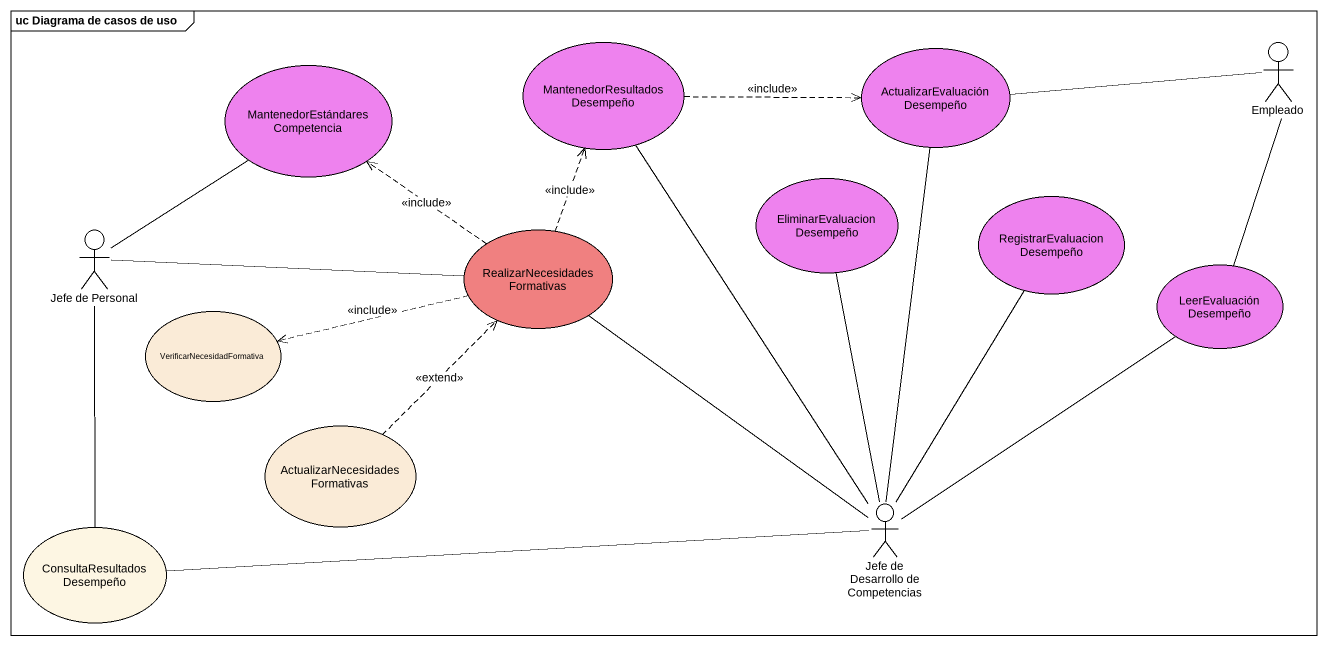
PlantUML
@startuml
mainframe uc Diagrama de casos de uso
usecase "MantenedorEstándaresCompetencia" as MantenedorEstándaresCompeten #EE82EE
usecase "MantenedorResultadosDesempeño" as MantenedorResultadosDesempeñ #EE82EE
usecase "ActualizarEvaluaciónDesempeño" as ActualizarEvaluaciónDesempeñ #EE82EE
actor Empleado
usecase EliminarEvaluacionDesempeño #EE82EE
usecase RegistrarEvaluacionDesempeño #EE82EE
actor "Jefe de Personal" as Jefe_de_Personal
usecase "RealizarNecesidadesFormativas" as RealizarNecesidadesFormativa #F08080
usecase LeerEvaluaciónDesempeño #EE82EE
usecase VerificarNecesidadFormativa #FAEBD7
usecase "ActualizarNecesidadesFormativas" as ActualizarNecesidadesFormati #FAEBD7
usecase ConsultaResultadosDesempeño
actor "Jefe de Desarrollo de Competencias" as Jefe_de_Desarrollo_de
MantenedorResultadosDesempeñ .right.> ActualizarEvaluaciónDesempeñ : <<include>>
Empleado -left- ActualizarEvaluaciónDesempeñ
Empleado -- LeerEvaluaciónDesempeño
Jefe_de_Personal -up- MantenedorEstándaresCompeten
Jefe_de_Personal -right- RealizarNecesidadesFormativa
Jefe_de_Personal -- ConsultaResultadosDesempeño
RealizarNecesidadesFormativa .up.> MantenedorEstándaresCompeten : <<include>>
RealizarNecesidadesFormativa .up.> MantenedorResultadosDesempeñ : <<include>>
RealizarNecesidadesFormativa .left.> VerificarNecesidadFormativa : <<include>>
ActualizarNecesidadesFormati .up.> RealizarNecesidadesFormativa : <<extend>>
Jefe_de_Desarrollo_de -up- MantenedorResultadosDesempeñ
Jefe_de_Desarrollo_de -up- ActualizarEvaluaciónDesempeñ
Jefe_de_Desarrollo_de -up- EliminarEvaluacionDesempeño
Jefe_de_Desarrollo_de -up- RegistrarEvaluacionDesempeño
Jefe_de_Desarrollo_de -up- RealizarNecesidadesFormativa
Jefe_de_Desarrollo_de -up- LeerEvaluaciónDesempeño
Jefe_de_Desarrollo_de -left- ConsultaResultadosDesempeño
@enduml
